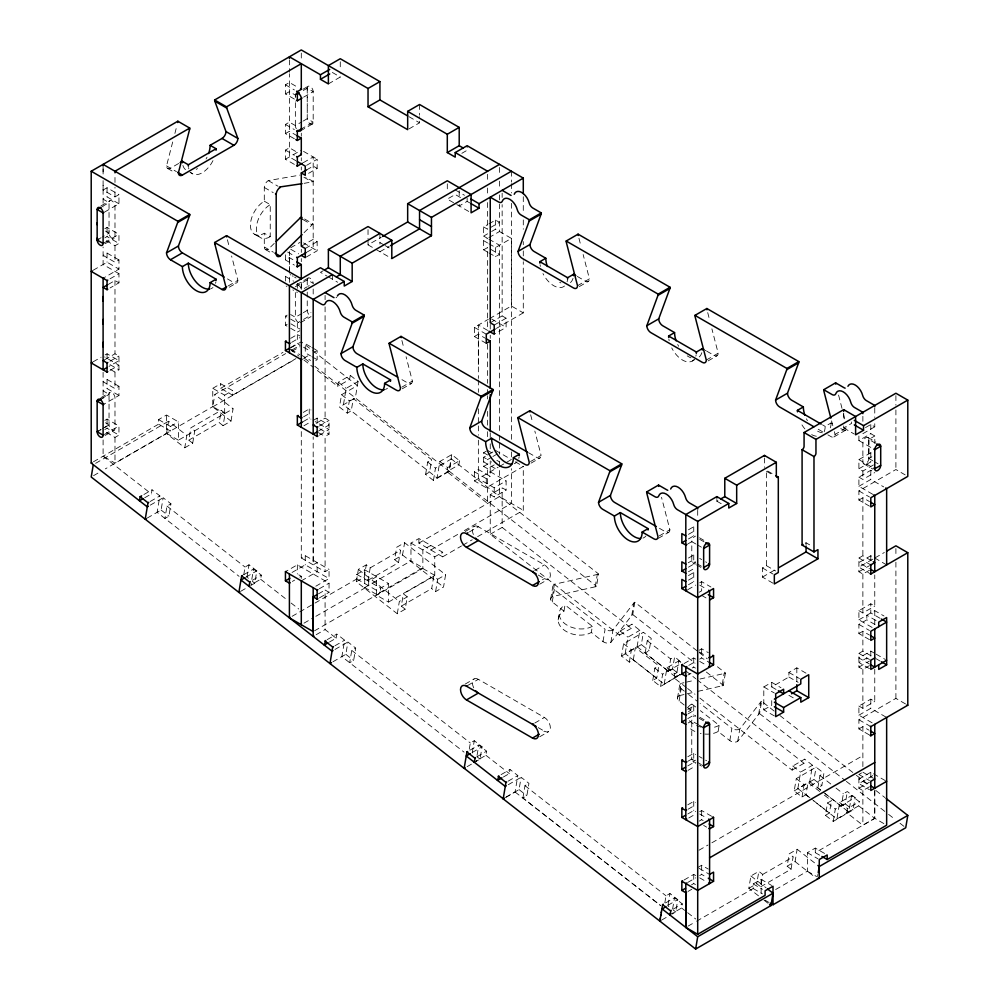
<?xml version="1.0" encoding="UTF-8"?>
<svg xmlns="http://www.w3.org/2000/svg" width="999" height="999" viewBox="0 0 999 999"><rect width="100%" height="100%" fill="white"/><g stroke="black" fill="none" stroke-linecap="round" stroke-linejoin="round"><path stroke-width="0.75" stroke-dasharray="5 3.75" d="M104.583 212.063L118.956 203.771L118.956 194.618L114.985 196.903L103.097 190.035L103.097 182.018M103.097 174.001L103.097 167.582M102.348 206.493L109.041 202.622A4.208 2.423 60.1 0 1 112.013 200.911A4.208 2.423 60.1 0 1 114.985 206.056L114.985 236.576A4.208 2.435 59.9 0 1 112.013 238.286A4.208 2.435 59.9 0 1 109.041 233.142L109.041 231.231M114.985 196.903L114.985 187.288M114.985 182.467L114.985 174.45M289.41 282.392L289.41 274.688M289.41 273.152L289.41 251.586M295.354 96.965L295.354 95.067A4.208 2.435 59.9 0 1 295.704 93.644M301.298 578.446L301.298 576.286L297.34 573.988L295.841 574.85M301.298 289.398L301.298 281.693M301.298 261.663L301.298 258.579M301.298 252.422L301.298 249.338M307.242 112.987L307.242 111.076M307.242 105.357L307.242 103.459M307.242 97.727L307.242 95.829M307.242 90.097L307.242 88.199A4.208 2.435 59.9 0 1 310.214 86.476A4.208 2.435 59.9 0 1 313.199 91.633L313.187 122.14L303.284 127.86M301.298 580.856L317.158 571.703L317.158 562.549L313.187 564.835L313.187 436.875M329.445 642.057L336.126 638.199L325.087 629.57L325.087 590.009L329.046 592.307L329.046 583.154L297.34 564.835L286.925 570.841M316.159 423.289L325.087 418.131L329.046 420.429L329.046 434.153L325.087 436.451L325.087 466.783L325.087 571.703L329.046 569.418L329.046 578.571L315.834 586.201M478.359 364.56L478.359 334.215L484.965 338.037M494.218 464.897L487.612 468.718L487.612 503.434L446.965 471.69L447.652 467.582L459.552 460.714L451.735 454.62L439.847 461.476L437.087 477.922L343.431 404.782L346.178 388.336L358.079 381.468L350.274 375.374L338.374 382.242L337.687 386.351L314.76 368.444M490.247 322.777L502.147 315.909L502.147 204.62M506.106 462.612L511.388 459.565L511.388 448.663M511.388 439.31L511.388 238.386L495.541 229.221L488.923 233.042M773.014 583.204L762.449 577.097L762.449 567.944L766.408 565.659L766.408 470.292M874.762 791.108L874.762 818.343L862.874 825.261L846.79 812.711L847.477 808.591L859.365 801.735L851.56 795.629L839.672 802.497L836.912 818.943L813.723 800.898M558.166 619.904L559.315 612.387M144.693 497.777L151.373 493.918L152.06 489.797L159.877 495.904L157.118 512.337L239.073 576.348M166.521 433.541L168.594 421.203L186.825 435.452L184.765 447.777L166.521 433.541L105.332 468.868M147.215 518.069L161.089 510.052L163.149 497.727L170.954 503.821L168.893 516.146L164.922 518.444L166.995 506.106L170.954 503.821M184.765 447.777L192.695 443.206L188.786 440.159L190.859 427.822L221.241 410.277L225.15 413.324L223.077 425.649L219.181 422.614L221.241 410.277M192.695 443.206L194.755 430.869L190.859 427.822M223.077 425.649L231.006 421.079L212.775 406.83L214.835 394.505L285.652 353.609M231.006 421.079L233.079 408.753L214.835 394.505M243.756 574.762L245.042 567.057L249.001 564.772L256.818 570.866L254.745 583.204L250.786 585.489M246.94 577.097L249.001 564.772M251.036 583.94L251.174 583.179M251.81 579.32L253.534 569.043L261.338 575.149L260.652 579.258L250.999 584.827M697.09 650.873L634.827 602.247L632.754 614.572A5.607 3.746 9.5 0 0 631.78 615.359L610.876 642.357A5.607 3.746 9.5 0 1 603.009 641.595L591.308 632.454A19.618 13.124 9.5 0 1 563.761 629.795A19.618 13.124 9.5 0 1 563.973 611.113L552.26 601.972A5.607 3.746 9.5 0 1 552.322 596.628L595.217 586.8A5.607 3.746 9.5 0 0 596.515 586.276L598.576 573.938L451.348 458.953L449.288 471.291L433.429 480.444L425.624 474.35L429.582 472.065L431.655 459.727L353.309 398.539L351.236 410.876L347.277 413.161L339.46 407.068L341.533 394.73L357.392 385.577L301.298 341.783L290.721 347.877M350.274 375.374L349.575 379.483L337.687 386.351M347.277 413.161L349.338 400.836L353.309 398.539M358.079 381.468L355.319 397.914L339.46 407.068M336.126 638.199L336.813 634.09L344.63 640.184L341.87 656.63L464.06 752.147M433.766 576.248L431.705 588.573L435.601 591.62L437.662 579.295L433.766 576.248L403.371 593.793L407.28 596.84L405.207 609.165L397.29 613.748L356.293 581.73L358.354 569.405L366.283 564.835L370.192 567.869L368.119 580.207L364.223 577.16L366.283 564.835M332.954 661.775L345.841 654.333L347.902 642.007L355.706 648.101L353.646 660.439L349.675 662.724L351.748 650.386L355.706 648.101M368.119 580.207L398.514 562.662L394.617 559.615L396.678 547.277L404.607 542.707L445.604 574.725L443.531 587.05L435.601 591.62M398.514 562.662L400.574 550.324L396.678 547.277M394.617 559.615L402.535 555.032L404.607 542.707M397.29 613.748L399.35 601.423L407.28 596.84M405.207 609.165L401.311 606.131L403.371 593.793M425.624 474.35L427.684 462.013L431.655 459.727M433.429 480.444L435.489 468.119L451.348 458.953M437.087 477.922L448.988 471.053L451.735 454.62M459.552 460.714L458.853 464.822L446.965 471.69M469.28 749.15L470.317 742.994L474.275 740.696L482.092 746.802L480.019 759.128L476.061 761.413M472.215 753.034L474.275 740.696M476.036 761.513L476.211 760.489M477.072 755.344L478.796 745.079L486.6 751.173L485.914 755.281L475.512 761.288M503.396 777.01L509.34 773.576L510.027 769.467L517.832 775.561L515.084 792.007L505.419 797.577M550.661 599.138L552.859 586.051M506.181 797.052L519.055 789.61L521.128 777.284L528.933 783.378L526.873 795.716L522.902 798.001L660.626 905.556M552.322 596.628L554.395 584.303L597.29 574.462A5.607 3.746 9.5 0 0 598.576 573.938M552.26 601.972L554.333 589.635A5.607 3.746 9.5 0 1 554.395 584.303M522.902 798.001L524.975 785.664L528.933 783.378M563.973 611.113L565.009 604.944L592.332 626.286L591.308 632.454M595.217 586.8L597.29 574.462M603.009 641.595L605.082 629.27L554.333 589.635M610.876 642.357L612.949 630.032L633.853 603.021A5.607 3.746 9.5 0 1 634.827 602.247M490.247 471.765L506.106 480.919L506.106 490.072L502.147 487.787L490.247 494.655L490.247 534.265L619.455 635.164L620.142 631.056L632.03 624.188L639.835 630.294L637.087 646.728L625.187 653.596L664.21 684.178L676.111 677.322L678.858 660.876L682.205 663.486M680.519 674.325L660.564 686.538L652.759 680.444L656.718 678.159L658.791 665.821L635.364 647.539L633.304 659.864L629.333 662.15L621.528 656.056L623.588 643.731L643.406 632.28L651.223 638.386L649.15 650.711L645.192 652.996L668.618 671.291L672.577 669.005L674.637 656.668L681.955 663.061M625.187 653.596L627.946 637.15L639.835 630.294M631.78 615.359L633.853 603.021M619.455 635.164L631.343 628.296L632.03 624.188M629.333 662.15L631.393 649.825L623.588 643.731M621.528 656.056L641.346 644.617L643.406 632.28M645.192 652.996L647.252 640.671L651.223 638.386M652.759 680.444L654.82 668.119L658.791 665.821M660.564 686.538L662.624 674.213L680.469 663.91M664.21 684.178L666.97 667.744L678.858 660.876M668.618 671.291L670.679 658.965L674.637 656.668M686.375 687.549L674.088 677.946L674.775 673.838L680.057 670.791M677.472 698.176L679.67 685.077M684.203 705.007L679.083 700.998A5.607 3.746 9.5 0 1 679.133 695.666L681.206 683.328L683.878 682.717M679.083 700.998L681.143 688.673A5.607 3.746 9.5 0 1 681.206 683.328M688.498 711.788A19.618 13.124 9.5 0 1 690.784 710.152L691.82 703.983L695.242 706.655M664.834 902.746L666.008 895.803L669.967 893.518L677.772 899.612L675.711 911.95L671.74 914.235L671.915 913.211M668.031 905.082L669.967 893.518M672.602 909.102L674.5 897.801L682.305 903.895L681.618 908.004L671.952 913.586M697.901 691.358L722.027 685.838L724.1 673.501A5.607 3.746 9.5 0 0 725.399 672.976L715.209 665.022M722.027 685.838A5.607 3.746 9.5 0 0 723.326 685.302L725.399 672.976M774.2 711.088L761.638 701.273L759.565 713.611A5.607 3.746 9.5 0 0 758.603 714.385L737.699 741.395A5.607 3.746 9.5 0 1 729.832 740.634L718.119 731.493L719.143 725.324L700.361 710.651M729.832 740.634L731.892 728.308L700.174 703.533M737.699 741.395L739.76 729.058L760.664 702.06A5.607 3.746 9.5 0 1 761.638 701.273M758.603 714.385L760.664 702.06M758.503 895.841L748.825 888.286L750.898 875.961L758.828 871.378L762.724 874.425L760.664 886.762L756.755 883.715L758.828 871.378M699.899 698.114L792.12 770.129L792.806 766.008L804.694 759.153L812.499 765.246L809.752 781.68L797.864 788.548L812.499 799.949M819.754 791.533L808.041 782.392L805.981 794.717L802.022 797.015L794.205 790.908L796.278 778.583L816.096 767.145L823.9 773.238L821.84 785.564L817.869 787.861L820.803 790.147M797.864 788.548L800.611 772.115L812.499 765.246M792.12 770.129L804.008 763.261L804.694 759.153M760.664 886.762L791.046 869.217L787.15 866.17L789.222 853.833L797.14 849.25L816.495 864.372M802.022 797.015L804.083 784.677L808.041 782.392M791.046 869.217L793.119 856.88L789.222 853.833M787.15 866.17L795.079 861.588L797.14 849.25M794.205 790.908L814.035 779.47L816.096 767.145M817.869 787.861L819.942 775.524L823.9 773.238M825.199 793.568L841.295 806.143L843.356 793.818L847.327 791.533L855.132 797.627L853.071 809.952L833.253 821.403L825.436 815.309L827.509 802.971L831.468 800.686L824.15 794.967M817.594 876.548L817.981 874.237M825.436 815.309L829.407 813.011L831.468 800.686M833.253 821.403L835.314 809.065L855.132 797.627M841.295 806.143L845.266 803.858L847.327 791.533M836.912 818.943L848.8 812.075L851.56 795.629M846.79 812.711L858.678 805.843L859.365 801.735M178.659 163.474L170.479 168.194A5.607 3.234 -60 0 1 166.521 165.909L172.802 141.558M174.9 133.441L176.985 125.337M274.25 243.394L268.269 249.263A5.607 3.234 -60 0 1 264.298 246.978L264.298 233.242A19.618 11.326 -60 0 1 250.424 225.237A19.618 11.326 -60 0 1 264.298 201.199L264.298 187.475A5.607 3.234 -60 0 1 268.269 180.607L300.162 175.075M304.083 232.655L312.05 224.825A5.607 3.234 -60 0 1 313.187 223.976L303.534 218.394M103.097 190.035L107.055 187.75L118.956 194.618M294.355 99.063L285.439 93.918L285.439 84.765L289.41 82.48L298.326 87.625M118.956 203.771L107.055 196.903L103.097 199.188L109.041 202.622L109.041 233.142L102.435 236.95M285.439 93.918L289.41 91.633L295.354 95.067L295.354 101.161M100.999 205.856L109.915 200.699M302.834 89.323L308.117 86.276M303.284 90.484L307.242 88.199L313.187 91.633L303.534 97.203M328.384 83.904L340.272 77.035L340.272 72.452M104.833 228.709L107.055 227.422L118.956 234.29L118.956 243.444L114.985 245.729L104.583 239.723M294.355 138.736L285.439 133.591L285.439 124.438L289.41 122.14L295.354 125.574L301.96 121.766M97.153 240.01L101.111 237.725M303.284 121.004L307.242 118.706L313.187 122.14M104.833 237.862L107.055 236.576L118.956 243.444M285.439 133.591L289.41 131.294L296.091 135.165M104.583 242.582L118.956 234.29M105.195 243.644L114.123 238.499M300.424 130.931L312.325 124.063M118.956 259.94L107.055 253.084L103.097 255.369L114.985 262.238L118.956 259.94L118.956 269.093L105.082 277.11M294.355 164.398L285.439 159.241L285.439 150.087L289.41 147.802L298.326 152.947M93.182 270.242L107.055 262.238L118.956 269.093M285.439 159.241L301.298 150.087M303.284 162.675L313.187 156.955L313.187 248.501L307.242 251.935M110.027 278.821L118.956 273.676L118.956 282.829L110.027 287.974M306.581 165.347L317.158 159.241L317.158 168.394L305.257 175.262M108.304 284.403L114.985 280.544L118.956 282.829M306.581 169.93L313.187 166.109L317.158 168.394M408.991 128.908L419.555 122.802L419.555 116.696M93.182 361.788L101.111 357.217M105.082 354.92L107.055 353.783L118.956 360.639L109.041 366.371M290.721 247.74L299.975 242.395M228.209 285.914L237.874 280.332L231.593 255.994M229.283 287.2L236.713 282.904M461.838 153.322L467.132 150.262L467.132 145.692M104.583 359.79L114.985 353.783L118.956 356.069L118.956 369.805L114.985 372.09L108.304 368.231M301.298 246.216L313.187 239.348L317.158 241.633L317.158 250.786L305.257 257.655M110.027 361.213L118.956 356.069M285.439 254.795L285.439 259.94L289.41 257.655L296.091 261.513M305.257 248.501L317.158 241.633M110.027 370.367L118.956 365.222L104.583 356.93M118.956 386.301L107.055 379.433L103.097 381.73L114.985 388.586L118.956 386.301L118.956 395.454L104.583 403.846M285.439 281.031L285.439 276.448L288.411 274.737M118.956 395.454L107.055 388.586L103.097 390.884L109.041 394.318L109.041 424.925A4.208 2.423 60 0 0 112.013 430.07A4.208 2.423 60 0 0 114.985 428.359L114.985 397.839A4.208 2.423 60 0 0 112.013 392.694A4.208 2.423 60 0 0 109.041 394.405L102.348 398.264L109.041 394.318M100.999 397.627L109.915 392.482M296.228 284.915L308.117 278.047M295.354 286.75L307.242 279.882L313.187 283.316M323.102 270.804L320.454 272.327L327.06 276.136M368.032 240.284L368.032 244.867L381.243 237.238M304.27 288.461L307.242 286.75M308.229 286.176L309.228 285.602M379.92 251.736L389.173 246.391M469.767 202.909L467.132 201.386L459.203 205.956L459.203 201.373M104.833 420.392L107.055 419.105L118.956 425.974L118.956 435.127L114.985 437.412L104.583 431.406M286.925 326.136L285.439 325.274L285.439 316.121L287.175 315.122M97.153 431.693L101.111 429.408M102.435 428.646L109.041 424.825L105.469 422.764M301.96 313.449L295.354 317.257L290.597 314.523M303.284 312.687L307.242 310.402L310.964 312.537M100.125 430.07L100.862 429.645M104.583 427.497L109.041 424.925M104.833 429.545L107.055 428.259L118.956 435.127M285.439 325.274L287.175 324.275M104.583 434.365L118.956 425.974M290.647 319.118L297.34 322.989L299.812 321.553M303.534 319.405L310.964 315.122M105.195 435.427L114.123 430.282M300.424 322.714L311.001 316.608M290.647 328.271L297.34 332.143L299.812 330.706M290.647 338.361L297.34 334.503L299.812 335.939M487.612 252.11L483.641 249.825L483.641 240.672L487.612 238.386L483.641 236.089L483.641 226.935L487.612 224.65M488.923 223.888L495.541 220.067L499.5 222.365L488.923 228.459M291.633 342.37L299.812 337.65M158.591 419.592L170.479 426.461L170.479 431.031L158.591 424.163L158.591 419.592L166.521 415.01L178.409 421.878L178.409 440.184L224.663 413.486L224.663 395.179L212.762 388.311L212.762 406.618L224.663 413.486M212.762 388.311L220.692 383.741L232.592 390.597L232.592 395.179L220.692 388.311L220.692 383.741M290.647 347.515L297.34 343.656L299.812 345.092M483.641 236.089L487.612 233.803M93.431 461.788L158.591 424.163M220.692 388.311L282.967 352.36M95.617 463.324L168.594 421.203M292.295 349.775L300.037 345.304M292.045 351.286L299.975 346.703M488.923 237.612L499.5 231.518L499.5 204.046M170.479 426.461L178.409 421.878M224.663 395.179L232.592 390.597M483.641 249.825L487.612 247.54L487.612 330.244M103.097 439.935L103.097 456.206L114.985 463.074L212.762 406.618M232.592 395.179L295.929 358.604M93.556 475.661L99.438 472.265M212.775 406.83L295.766 358.916M303.534 358.391L310.964 354.096M314.51 352.048L317.158 350.524L317.158 359.677L313.187 361.963M488.923 243.719L495.541 247.54L511.388 238.386M488.923 252.872L495.541 256.693L499.5 254.395L488.923 248.301M225.15 413.324L233.079 408.753M188.786 440.159L219.181 422.614M143.893 494.517L152.06 489.797M303.284 412.412L309.228 408.978L310.964 409.977M150.212 501.473L159.877 495.904M150.262 505.157L163.149 497.727M303.534 416.845L310.964 412.562M303.284 421.566L309.228 418.131L310.964 419.143M303.946 425.761L310.552 421.953M313.187 420.429L317.158 418.131L329.046 425L318.469 431.106M486.288 343.369L474.388 336.513L474.388 327.36L488.274 319.343M489.535 318.619L511.388 305.994L523.289 312.862L523.289 261.75M319.38 425.999L329.046 420.429M474.388 336.513L478.359 334.215M494.218 325.062L506.106 318.194L506.106 327.36L494.218 334.215M496.378 328.396L523.289 312.862M401.785 387.175L412.362 381.069L406.081 356.73M577.522 285.714L589.422 278.846L583.141 254.508M319.38 435.164L329.046 429.582L315.172 421.566M402.272 388.786L411.201 383.641M579.333 286.563L588.261 281.418M243.868 574.625L253.534 569.043M245.916 577.16L256.818 570.866M252.422 580.294L261.338 575.149M240.871 591.208L247.065 587.637M301.298 431.568L301.298 557.966L305.257 555.681L329.046 569.418M487.612 468.718L483.641 466.433L483.641 452.697L486.288 451.173M492.894 451.935L483.641 457.28L487.612 459.565M292.045 572.464L305.257 564.835L329.046 578.571M491.57 457.28L483.641 461.85L495.541 468.718L495.541 465.671M492.894 456.506L496.853 454.22M477.609 536.663L523.289 510.289L523.289 466.433L486.288 487.787L474.4 480.919L474.4 471.765L478.359 469.48L490.247 476.348L490.247 460.914M483.641 466.433L491.57 461.85M292.382 581.43L294.605 580.144M299.812 577.135L301.298 576.286M474.4 480.919L498.176 467.195M499.5 466.433L504.782 463.374M474.4 471.765L486.288 478.633L490.247 476.348M692.319 361.026L694.692 359.652M530.556 461.526L541.121 455.419L534.84 431.068M706.293 360.052L718.181 353.196L711.9 328.846M531.043 463.136L539.959 457.979M708.104 360.901L717.02 355.756M319.38 588.723L329.046 583.154M478.359 440.159L478.359 478.633L494.218 487.787L506.106 480.919M318.394 593.881L325.087 590.009M315.01 603.071L356.793 578.958L356.793 574.375L364.722 569.805L388.511 583.528L388.511 602.072L376.611 595.204L376.611 576.66L368.681 581.243L368.681 585.814L314.772 616.945M364.722 569.805L364.722 587.574L376.611 594.442L422.864 567.744L410.964 560.876L410.964 543.094L418.893 538.523L442.682 552.247L442.682 556.83L418.893 543.094L418.893 538.523M370.192 567.869L400.574 550.324M319.38 597.877L329.046 592.307M490.247 494.655L494.218 496.94L506.106 490.072M292.108 616.308L313.661 603.858M418.893 543.094L499.5 496.565L523.289 510.289M356.293 581.73L364.223 577.16M364.722 587.574L410.964 560.876M303.996 623.164L313.424 617.719M457.654 534.453L430.794 549.962L430.794 545.392L422.864 549.962L422.864 568.506L376.611 595.204M464.373 530.569L511.388 503.434L511.388 468.643M465.234 531.48L474.15 526.336M469.443 531.893L478.359 526.748L544.43 564.885A8.404 4.858 60 0 1 550.374 575.187A8.404 4.858 60 0 1 544.43 578.621L540.709 580.769M356.793 574.375L380.582 588.111L388.511 583.528M410.964 543.094L434.752 556.83L442.682 552.247M314.535 630.819L380.582 592.682L380.582 588.111M442.682 556.83L461.488 545.966M462.837 545.192L472.24 539.772M316.159 634.715L325.087 629.57M490.247 534.265L502.147 527.41L502.147 487.787M388.511 602.072L434.752 575.362L434.752 556.83M327.16 639.66L336.813 634.09M437.662 579.295L445.604 574.725M401.311 606.131L431.705 588.573M334.965 645.766L344.63 640.184M335.015 649.437L347.902 642.007M534.765 570.466L544.43 564.885M539.71 584.19L548.626 579.033M824.175 431.73A19.618 11.326 60 0 0 825.149 426.386L831.093 422.952L835.551 425.537M716.857 499.475L716.857 501.186L717.856 500.611M843.705 425.949L843.705 427.959L851.635 423.376L851.635 421.94M659.315 535.864L669.892 529.757L661.513 497.302M827.871 434.827L831.093 436.688A5.607 3.234 60 0 0 835.052 434.403L846.952 427.535L846.253 424.825M658.316 538.336L668.731 532.33M833.89 436.963L845.791 430.094M688.448 529.795L693.743 526.748L695.466 527.747M865.509 427.572L870.803 424.525L874.762 426.81L874.762 421.466M688.448 534.378L695.054 530.556M874.762 426.81L862.874 433.678L862.125 433.241M688.448 538.948L693.743 535.901L695.716 537.05M858.903 435.964L858.903 440.547L870.803 433.678L874.799 435.989L874.799 443.319M688.074 543.793L691.795 541.645A4.208 2.423 -60 0 1 695.541 536.126M875.436 443.219L868.855 439.423A4.208 2.423 -60 0 0 865.846 437.674A4.208 2.423 -60 0 0 862.874 442.832L862.874 461.9A4.208 2.423 -60 0 0 865.846 463.623A4.208 2.423 -60 0 0 868.818 458.466L868.818 439.398L874.799 435.989M465.234 684.053L474.15 678.908M467.957 685.326L478.359 679.32L544.43 717.469A8.404 4.858 60 0 1 550.374 727.771A8.404 4.858 60 0 1 544.43 731.193L540.709 733.341M688.448 558.029L693.743 554.969L695.716 556.118M873.438 464.947L862.874 471.053L858.903 468.768L858.903 459.615L870.803 452.747L872.801 453.908M688.224 562.774L691.795 560.714A4.208 2.423 -60 0 0 695.541 561.8M868.855 439.423L868.855 458.491L872.427 456.431M688.448 567.182L693.743 564.123L695.466 565.122M858.903 468.768L870.803 461.9L872.776 463.049M688.448 571.753L695.054 567.944M688.448 575.574L693.743 572.514L695.466 573.513M872.776 494.318L858.903 486.313L858.903 477.16L870.803 470.292L872.776 471.441M688.448 580.144L695.054 576.336M858.903 477.16L862.874 479.445L874.762 472.577M688.448 584.727L693.743 581.668L695.716 582.817M858.903 486.313L870.803 479.445L883.678 486.888M687.787 589.685L695.716 585.102M699.687 582.817L701.66 581.668L710.913 587.012M869.48 506.143L858.903 500.049L858.903 490.896L895.903 469.53L905.156 474.875M699.188 592.257L701.66 590.834L701.66 581.668M858.903 500.049L862.874 497.752L869.48 501.573M805.306 543.194L806.056 542.769L811.338 545.816M762.449 577.097L776.073 569.23M469.88 750.224L478.796 745.079M472.177 752.522L482.092 746.802M534.765 723.051L544.43 717.469M476.935 756.755L486.6 751.173M467.12 766.67L472.327 763.661M539.71 736.763L548.626 731.618M699.188 650.237L701.66 648.801L708.353 652.672M869.48 570.229L862.874 574.05L858.903 571.753L858.903 558.029L862.874 555.731L871.79 560.889M684.078 663.536L693.743 657.966L695.716 659.103M886.65 564.897L870.803 555.731L858.903 562.599L869.48 568.706M688.786 665.396L695.716 661.388M699.687 659.103L701.66 657.966L708.353 661.825M872.776 559.165L858.903 567.182L869.317 573.189M875.087 557.829L884.34 552.497M501.111 774.612L510.027 769.467M674.088 677.946L680.694 674.138M692.257 667.969L693.743 667.12L695.466 668.119M858.903 571.753L869.48 565.659M688.036 674.987L691.008 673.264M508.166 781.143L517.832 775.561M508.241 784.727L521.128 777.284M687.787 709.452L693.743 706.018L695.466 707.03M872.115 627.447L858.903 619.817L858.903 610.664L870.803 603.796L874.762 606.093L874.762 574.962M688.036 713.885L695.466 709.602M858.903 610.664L862.874 612.949L874.762 606.093M687.787 718.606L693.743 715.172L695.716 716.32M858.903 619.817L874.762 610.664L884.015 616.008M688.186 722.964L691.758 720.903A4.208 2.423 -60 0 1 695.541 715.409M869.48 639.647L858.903 633.553L858.903 624.4L866.832 619.817L876.086 625.162M774.362 715.921L763.798 709.827L763.798 686.937L771.727 682.354L780.981 687.699M771.727 682.354L771.727 686.937L788.898 677.022L788.898 672.439L796.827 667.856L806.081 673.201M858.903 633.553L862.874 631.256L869.48 635.077M869.48 665.596L862.874 669.405L858.903 667.12L858.903 653.383L862.874 651.098L873.438 657.205M763.798 709.827L771.727 705.244L771.727 700.661M687.787 756.755L693.743 753.321L695.716 754.47M874.762 653.383L870.803 651.098L858.903 657.966L869.48 664.06M688.036 761.188L691.758 759.04A4.208 2.423 -60 0 0 695.541 760.152M687.787 765.908L693.743 762.474L695.466 763.473M858.903 667.12L869.48 661.013M688.036 770.341L695.466 766.058M687.787 804.819L693.743 801.385L695.466 802.384M872.115 722.814L858.903 715.184L858.903 706.031L870.803 699.163L874.762 701.448L874.762 668.768M688.036 809.252L695.466 804.957M858.903 706.031L862.874 708.316L874.762 701.448M687.787 813.973L693.743 810.539L695.716 811.688M858.903 715.184L870.803 708.316L886.65 717.469M688.786 817.981L695.716 813.973M699.687 811.688L701.66 810.539L712.075 816.545M869.317 734.914L858.903 728.908L858.903 719.755L895.903 698.401L905.569 703.97M699.188 821.128L701.66 819.692L703.146 820.554M858.903 728.908L862.874 726.623L868.818 730.057M698.988 850.224L708.029 845.017M711.9 842.781L862.874 755.606M697.702 867.544L701.66 865.259L708.279 869.068M869.48 786.737L862.874 790.559L858.903 788.261L858.903 774.475L861.55 772.951M684.078 879.994L693.743 874.412L695.716 875.561M885.339 780.644L870.803 772.252L858.903 779.108L869.48 785.214M687.787 882.417L695.716 877.846M699.687 875.561L701.66 874.412L706.955 877.459M872.776 775.624L858.903 783.628L869.48 789.734M691.508 884.852L693.743 883.566L695.466 884.565M858.903 788.261L869.48 782.167M665.584 902.946L674.5 897.801M688.036 891.433L691.758 889.285M667.869 905.344L677.772 899.612M673.388 909.04L682.305 903.895M661.837 919.954L668.031 916.383M762.724 874.425L793.119 856.88M696.59 921.203L753.196 888.523L753.196 883.953L761.126 879.37L771.703 885.476M775.661 889.522L807.379 871.203L807.379 852.671L815.296 848.089L824.55 853.433M748.825 888.286L756.755 883.715M688.036 926.148L695.466 921.852M815.296 848.089L815.296 852.671L874.762 818.343L885.339 824.45M686.563 682.105L694.605 680.257M699.974 679.033L724.1 673.501M679.133 695.666L684.502 694.43M687.175 693.818L695.229 691.982M304.083 183.329L312.05 181.943A5.607 3.234 -60 0 0 313.187 181.481L305.756 177.198M332.355 72.452L340.272 77.035M408.991 116.696L419.555 122.802M285.439 84.765L294.355 89.91M455.232 189.935L464.485 195.28M460.527 197.565L455.232 194.518L447.302 199.088L471.091 212.824M867.944 437.475L875.873 442.045M843.705 427.959L854.282 434.053M577.272 276.423L585.451 281.144A5.607 3.234 60 0 0 589.422 278.846M705.294 350.337L706.043 350.761M706.78 351.186L714.223 355.482A5.607 3.234 60 0 0 718.181 353.196M840.758 428.534L842.981 429.82A5.607 3.234 60 0 0 846.952 427.535M858.903 440.547L872.776 448.551M483.641 226.935L487.612 229.221L487.612 201.761M822.502 424.862L825.149 426.386M488.923 239.148L499.5 245.242L499.5 433.866M818.206 429.245L823.576 432.355M868.855 458.491L872.801 460.776M874.125 461.538L878.071 463.811M285.439 124.438L294.355 129.583M483.641 240.672L487.612 242.957M858.903 459.615L872.776 467.619M863.735 463.823L872.989 469.168M303.534 151.373L317.158 159.241M285.439 150.087L294.355 155.245M296.016 160.777L289.41 156.955L289.41 73.764M858.903 490.896L869.48 496.99M303.883 177.223L312.05 181.943M379.92 242.57L383.878 244.867M385.202 245.629L389.173 247.914M268.269 180.607L277.922 186.189M502.147 315.909L506.106 318.194M767.731 471.053L774.337 474.875M766.495 471.291L773.925 475.586M368.032 244.867L374.637 248.676M375.949 249.438L391.808 258.591M264.298 187.475L273.214 192.62M491.57 318.968L506.106 327.36M303.134 219.668L312.05 224.825M264.298 201.199L270.242 204.633L270.242 236.676L264.298 233.242M487.612 330.407L478.359 325.062L478.359 378.446M474.388 327.36L486.288 334.215M858.903 558.029L869.317 564.035M190.01 172.377L192.382 173.751M303.534 242.919L317.158 250.786M166.521 165.909L176.436 171.628M167.682 168.469L175.112 172.765M290.721 249.263L298.651 253.846M287.675 252.073L294.355 255.944M254.495 234.216L260.439 237.65M328.384 276.91L337.637 282.242M716.857 501.186L722.152 504.245M264.298 246.978L273.464 252.272M285.439 259.94L294.355 265.097M265.459 249.538L272.889 253.833M290.147 274.588L290.896 275.025M292.382 275.874L293.119 276.311M294.605 277.16L296.091 278.022M880.044 618.294L870.803 612.949L870.803 603.796M285.439 276.448L293.619 281.169M876.086 620.579L866.832 615.247L866.832 619.817M286.189 286.039L286.925 286.463M292.869 289.897L293.619 290.322M296.591 292.045L297.34 292.47M766.408 565.659L775.661 570.991M762.449 567.944L773.014 574.05M858.903 624.4L869.48 630.494M699.475 537.787L704.757 540.846M699.687 539.335L704.645 542.195M695.741 543.931L691.795 541.645L691.795 560.714L695.741 562.999M697.065 544.68L702.334 547.727M227.46 278.908L233.903 282.63A5.607 3.234 60 0 0 237.874 280.332M401.948 379.645L408.391 383.366A5.607 3.234 60 0 0 412.362 381.069M528.571 452.747L537.162 457.704A5.607 3.234 60 0 0 541.121 455.419M659.477 528.334L665.921 532.042A5.607 3.234 60 0 0 669.892 529.757M876.086 654.145L885.339 659.49M285.439 316.121L286.925 316.983M876.086 658.728L880.044 661.013M699.687 558.404L701.66 559.552M705.631 561.838L706.618 562.412M290.896 323.838L299.812 328.996M858.903 653.383L869.48 659.49M697.065 563.761L702.334 566.795M692.632 562.624L695.267 564.148M696.59 564.91L701.872 567.956M495.541 450.412L511.388 459.565M515.359 461.85L523.289 466.433M869.48 668.643L858.903 662.537L866.832 657.966L866.832 662.537M310.552 346.703L305.257 343.656L305.257 352.809L310.552 355.869M311.863 347.477L317.158 350.524M487.612 450.412L494.218 454.22M105.469 231.081L109.041 233.142M303.534 347.227L310.964 351.523M483.641 452.697L487.612 454.982M496.853 460.327L499.5 461.85M311.863 356.631L317.158 359.677M301.298 355.095L310.552 360.439M699.687 585.102L706.618 589.11M290.896 349.5L299.812 354.645M701.66 595.404L708.266 599.225M118.956 273.676L103.097 264.523L103.097 247.003M788.898 672.439L799.475 678.546M788.898 677.022L798.151 682.354M858.903 719.755L869.317 725.761M788.898 695.329L794.193 698.376M771.727 686.937L777.01 689.984M319.792 428.821L329.046 434.153M763.798 686.937L774.362 693.031M699.188 651.947L706.618 656.243M318.469 432.629L325.087 436.451M699.687 661.4L706.618 665.396M538.236 575.049L544.43 578.621M862.874 772.19L873.438 778.283M858.903 774.475L869.48 780.581M110.027 364.647L118.956 369.805M699.799 717.257L705.744 720.691M699.188 718.318L704.645 721.465M698.363 724.712L691.758 720.903L691.758 759.04L695.716 761.338M699.188 725.187L703.646 727.759M422.864 568.506L434.752 575.362M178.409 440.184L166.521 433.316L166.521 415.01M699.188 756.468L702.16 758.191M705.631 760.189L706.618 760.763M697.04 762.1L702.322 765.147M692.632 760.963L695.604 762.687M699.562 764.972L701.548 766.121M356.793 578.958L380.582 592.682M815.296 852.671L820.591 855.718M301.298 557.966L325.087 571.703M807.379 852.671L817.944 858.778M807.379 871.203L816.62 876.548M699.687 813.973L706.618 817.981M538.236 727.622L544.43 731.193M703.646 825.411L706.618 827.135M753.196 883.953L762.449 889.285M753.196 888.523L762.449 893.868M765.097 900.199L769.055 902.484M699.025 868.306L709.59 874.412M699.687 877.846L706.618 881.855M809.752 781.68L821.952 791.183M823.176 792.132L848.8 812.075M699.35 652.634L707.28 658.828M779.907 715.546L852.984 772.614M856.418 775.299L868.968 785.102M875.823 790.459L884.964 797.589M338.374 382.242L346.178 388.336M439.847 461.476L447.652 467.582M304.67 358.354L311.426 363.636M314.81 366.271L448.988 471.053M449.288 471.291L596.515 586.276M632.754 614.572L695.029 663.199M706.343 672.04L723.326 685.302M759.565 713.611L845.216 780.494M846.353 781.38L887.462 813.486M888.598 814.372L895.454 819.729M900.024 823.288L904.595 826.86M290.609 349.588L299.063 356.181M303.896 359.952L313.549 367.495M341.533 394.73L349.338 400.836M427.684 462.013L435.489 468.119M502.147 527.41L631.343 628.296M647.252 640.671L670.679 658.965M685.976 671.078L695.816 678.758M697.04 679.72L804.008 763.261M819.942 775.524L831.655 784.677M836.038 788.099L843.356 793.818M858.678 805.843L874.762 818.406L874.762 789.722M641.346 644.617L649.15 650.711M672.577 669.005L680.381 675.099M814.035 779.47L821.84 785.564M845.266 803.858L853.071 809.952M620.142 631.056L627.946 637.15M666.97 667.744L674.775 673.838M792.806 766.008L800.611 772.115M839.672 802.497L847.477 808.591M687.612 688.511L694.992 694.268M654.82 668.119L662.624 674.213M681.143 688.673L684.315 691.146M688.548 694.455L697.002 701.061M796.278 778.583L804.083 784.677M827.509 802.971L835.314 809.065M633.304 659.864L656.718 678.159M805.981 794.717L810.376 798.151M813.298 800.436L829.407 813.011M687.861 707.866L690.784 710.152M402.535 555.032L443.531 587.05M795.079 861.588L814.435 876.71M358.354 569.405L399.35 601.423M750.898 875.961L766.108 887.836M764.035 900.161L768.194 903.408M103.097 456.206L151.373 493.918M166.995 506.106L245.042 567.057M260.652 579.258L286.051 599.088M291.134 603.059L298.763 609.015M351.748 650.386L470.317 742.994M681.618 908.004L684.627 910.364M687.649 912.711L695.691 918.993M485.914 755.281L509.34 773.576M524.975 785.664L666.008 895.803M161.089 510.052L168.893 516.146M247.427 577.484L248.401 578.246M252.31 581.293L254.745 583.204M345.841 654.333L353.646 660.439M477.097 756.842L480.019 759.128M519.055 789.61L526.873 795.716M667.906 905.856L668.88 906.617M673.264 910.039L675.711 911.95M515.084 792.007L660.726 905.643M637.087 646.728L676.111 677.322M838.573 395.067L842.057 408.603M843.456 414.011L844.854 419.418M831.568 420.879L832.966 426.286M834.352 431.693L835.052 434.403M707.717 312.612L709.802 320.729M578.945 238.274L581.043 246.391M530.656 414.835L532.742 422.952M401.885 340.497L403.983 348.614M227.41 239.76L229.495 247.877M895.903 395.629L895.903 405.157M895.903 409.927L895.903 469.53M895.903 548.538L895.903 555.357M895.903 562.162L895.903 698.401M874.762 408.116L874.762 417.47M874.762 610.664L874.762 627.447M870.803 424.525L870.803 433.678M870.803 452.747L870.803 461.9M870.803 470.292L870.803 479.445M870.803 555.731L870.803 564.897M870.803 651.098L870.803 660.252M870.803 699.163L870.803 708.316M870.803 772.252L870.803 781.405M862.874 416.321L862.874 421.665M862.874 471.053L862.874 479.445M862.874 497.752L862.874 555.731M862.874 574.05L862.874 612.949M862.874 631.256L862.874 651.098M862.874 669.405L862.874 708.316M862.874 726.623L862.874 767.007M862.874 790.559L862.874 825.261M843.705 413.074L843.705 420.804M806.056 542.769L806.056 545.629M796.827 667.856L796.827 683.116M764.435 457.992L764.435 467.432M761.126 879.37L761.126 894.817M701.66 648.801L701.66 657.966M701.66 810.539L701.66 819.692M701.66 865.259L701.66 874.412M697.702 510.339L697.702 518.356M693.743 526.748L693.743 535.901M693.743 554.969L693.743 564.123M693.743 572.514L693.743 581.668M693.743 657.966L693.743 667.12M693.743 706.018L693.743 715.172M693.743 753.321L693.743 762.474M693.743 801.385L693.743 810.539M693.743 874.412L693.743 883.566M523.289 196.703L523.289 213.736M523.289 219.93L523.289 229.221M523.289 241.608L523.289 244.718M523.289 250.911L523.289 260.202M511.388 171.241L511.388 182.093M511.388 183.641L511.388 192.932M511.388 203.284L511.388 305.994M502.147 193.182L502.147 197.465M499.5 167.432L499.5 175.062M499.5 181.169L499.5 188.799M499.5 194.892L499.5 202.522M499.5 435.277L499.5 441.508M499.5 443.069L499.5 454.158M499.5 461.775L499.5 496.565M495.541 220.067L495.541 229.221M495.541 247.54L495.541 256.693M494.218 487.787L494.218 496.94M490.247 324.4L490.247 329.058M490.247 335.264L490.247 338.361M490.247 432.992L490.247 437.774M490.247 443.843L490.247 450.112M487.612 174.301L487.612 181.93M487.612 188.024L487.612 195.654M487.612 344.293L487.612 383.304M487.612 389.548L487.612 394.23M487.612 395.791L487.612 398.913M487.612 411.388L487.612 425.437M487.612 431.68L487.612 437.924M486.288 478.633L486.288 487.787M478.359 379.982L478.359 392.332M478.359 408.828L478.359 424.338M478.359 425.899L478.359 435.202M467.132 198.326L467.132 201.386M459.203 190.697L459.203 198.326M447.302 183.828L447.302 191.458M419.555 104.495L419.555 115.172M379.92 233.416L379.92 244.106M368.032 229.608L368.032 238.761M340.272 61.776L340.272 69.406M332.355 274.613L332.355 279.196M325.087 295.404L325.087 299.7M325.087 306.843L325.087 418.131M317.158 418.131L317.158 427.285M313.187 289.036L313.187 294.855M313.187 459.915L313.187 564.835M309.228 408.978L309.228 418.131M307.242 88.199L307.242 118.706A4.208 2.423 60.1 0 0 310.214 123.864A4.208 2.423 60.1 0 0 313.187 122.14M307.242 279.882L307.242 285.989M307.242 292.083L307.242 310.489A4.208 2.423 60 0 0 310.939 315.959M305.257 555.681L305.257 564.835M301.298 53.034L301.298 60.739M301.298 133.142L301.298 136.226M301.298 157.755L301.298 160.827M301.298 166.958L301.298 170.017M301.298 282.43L301.298 289.685A4.208 2.423 60 0 0 298.539 285.264A4.208 2.423 60 0 0 295.479 285.926M297.34 283.316L297.34 288.461M297.34 322.989L297.34 332.143M297.34 334.503L297.34 343.656M297.34 564.835L297.34 573.988M295.354 102.685L295.354 125.574M295.354 292.57L295.354 317.357A4.208 2.423 60 0 0 299.725 322.914M289.41 59.903L289.41 72.228M289.41 257.655L289.41 270.03M114.985 245.729L114.985 262.238M114.985 280.544L114.985 353.783M114.985 372.09L114.985 388.586M114.985 437.412L114.985 463.074M107.055 187.75L107.055 196.903M107.055 227.422L107.055 236.576M107.055 253.084L107.055 262.238M107.055 353.783L107.055 359.503M107.055 379.433L107.055 388.586M107.055 419.105L107.055 428.259M103.097 166.883L103.097 174.4M103.097 180.657L103.097 206.943M103.097 372.34L103.097 398.626M822.327 432.792A19.618 11.326 60 0 1 815.971 430.182M807.404 420.616A19.618 11.326 60 0 1 806.443 418.831M831.093 422.952A19.618 11.326 60 0 1 830.119 428.296M560.938 282.942A19.618 11.326 60 0 1 559.69 282.28M573.026 278.371A19.618 11.326 60 0 1 569.492 283.254M564.51 286.014A19.618 11.326 60 0 1 542.969 273.576M540.397 266.408A19.618 11.326 60 0 1 540.097 264.735M567.557 279.108A19.618 11.326 60 0 1 567.082 281.805M816.383 436.226A19.618 11.326 60 0 1 810.027 433.616M804.894 428.933A19.618 11.326 60 0 1 800.499 422.252M690.971 357.817A19.618 11.326 60 0 1 687.2 355.844M678.646 346.266A19.618 11.326 60 0 1 677.684 344.48M701.785 352.709A19.618 11.326 60 0 1 699.225 356.918M694.118 359.503A19.618 11.326 60 0 1 671.74 347.914M669.168 340.746A19.618 11.326 60 0 1 668.868 339.073M696.153 354.832A19.618 11.326 60 0 1 695.841 356.144M296.328 128.684A4.208 2.423 60.1 0 1 295.354 125.574M270.242 236.676A19.618 11.326 -60 0 1 256.368 228.671A19.618 11.326 -60 0 1 270.242 204.633M207.018 157.193A19.618 11.326 -60 0 1 206.056 158.978M197.502 168.556A19.618 11.326 -60 0 1 196.254 169.343M185.477 169.63A19.618 11.326 -60 0 1 182.917 165.434M212.974 160.627A19.618 11.326 -60 0 1 190.584 172.228M188.861 168.856A19.618 11.326 -60 0 1 188.549 167.545M473.738 687.849A8.404 4.858 60 0 1 472.989 680.144A8.404 4.858 60 0 1 478.359 679.32M473.376 534.502A8.404 4.858 60 0 1 473.126 527.322A8.404 4.858 60 0 1 478.359 526.748M336.788 297.165A5.607 3.234 60 0 1 335.976 297.777M387.45 388.236A19.618 11.326 60 0 1 385.427 389.41M645.829 536.076A19.618 11.326 60 0 1 642.956 538.086M519.093 457.055A19.618 11.326 60 0 1 518.781 458.366M517.057 461.738A19.618 11.326 60 0 1 514.185 463.748M212.974 287.525A19.643 11.339 60 0 1 210.939 288.686M215.859 281.993A19.643 11.339 60 0 1 215.547 283.316M307.242 279.982A4.208 2.423 60 0 1 310.214 278.259A4.208 2.423 60 0 1 313.187 283.404M612.949 630.032A5.607 3.746 9.5 0 1 605.082 629.27M718.119 731.493A19.618 13.124 9.5 0 1 700.311 733.366M694.867 731.455A19.618 13.124 9.5 0 1 688.323 726.748M739.76 729.058A5.607 3.746 9.5 0 1 731.892 728.308M592.332 626.286A19.618 13.124 9.5 0 1 564.797 623.626A19.618 13.124 9.5 0 1 565.009 604.944M719.143 725.324A19.618 13.124 9.5 0 1 713.086 727.522M701.348 727.197A19.618 13.124 9.5 0 1 688.386 719.417M687.674 707.679A19.618 13.124 9.5 0 1 691.82 703.983"/><path stroke-width="1.5" d="M104.083 242.869L103.097 243.444A4.208 2.435 59.9 0 1 100.125 245.155A4.208 2.435 59.9 0 1 97.153 240.01L97.153 238.099M97.153 224.75L97.153 222.839M103.097 346.915L103.097 342.332M103.097 324.026L103.097 319.443M103.097 301.136L103.097 296.566M103.097 165.984L103.097 164.385L189.748 214.41A5.594 3.234 60 0 1 189.573 215.622L178.409 246.004L166.521 252.872A5.607 3.234 60 0 0 170.479 259.74L182.38 266.608A19.643 11.339 60 0 0 196.254 290.647A19.643 11.339 60 0 0 210.14 282.63L216.071 279.196L188.324 263.174L182.38 266.608M114.985 172.852L114.985 171.241L189.748 128.084L177.847 121.216L91.209 171.241L91.209 463.074L147.29 506.88L148.289 506.306M313.187 587.724L313.187 631.593L289.41 617.857L289.41 573.988M317.894 436.014L317.158 436.451L297.34 425L297.34 415.846L301.298 418.131L301.298 359.677L302.035 359.253M316.908 594.73L313.187 596.878L313.187 636.438L313.936 636.001M486.288 338.798L490.247 341.084L490.247 388.399M682.592 880.843L681.842 881.28L681.842 890.434L685.814 892.719L685.814 927.434L697.702 934.302L697.702 521.403L677.447 509.715A5.607 3.234 60 0 1 673.713 504.507A11.214 6.469 60 0 0 666.233 494.08A11.214 6.469 60 0 0 658.766 495.866A5.607 3.234 60 0 1 655.019 496.765L646.665 491.933L658.553 485.077L666.92 489.897A5.607 3.234 60 0 0 667.794 490.297M724.787 478.296L736.675 485.164L736.675 503.484L724.787 496.615L724.787 478.296L764.435 455.419L776.323 462.287L776.323 476.011A2.797 1.623 -60 0 0 778.308 477.16L778.308 572.514L774.337 574.812L774.337 583.965L817.944 558.791L817.944 549.637L813.985 551.923L802.085 545.054L802.085 449.7A2.797 1.623 -60 0 0 804.07 446.266L804.07 432.53L843.705 409.64L855.606 416.508L855.606 434.815L863.536 430.244L863.536 425.661L854.282 420.329M813.985 551.923L813.985 456.555A2.797 1.623 -60 0 0 815.958 453.134L815.958 439.398L804.07 432.53M886.65 717.469L886.65 825.211L827.197 859.54L821.915 856.48M93.269 464.685L91.209 477.023L464.148 768.381L465.159 767.707M141.658 495.816L140.172 496.665L139.485 500.774L143.207 498.638M148.726 502.335L147.977 502.772L145.23 519.205L146.216 518.631M242.382 575.486L241.646 575.911L238.886 592.357L239.885 591.783M250.2 581.58L248.763 586.126L249.513 585.689M325.674 640.521L324.238 645.067L327.959 642.919M333.479 646.615L332.729 647.052L329.982 663.486L331.468 662.637M464.148 768.381L466.908 751.935L467.644 751.51M475.449 757.604L474.026 762.15L474.762 761.713M498.876 775.898L497.44 780.444L501.91 777.859M767.482 888.91L773.014 893.231L770.953 905.569L695.641 949.05L503.184 798.863L505.944 782.429L506.68 781.992M660.239 918.793L660.364 918.019M660.751 915.708L660.888 914.934M661.276 912.624L661.4 911.85M661.788 909.54L665.883 906.48M663.348 904.232L662.612 904.657L659.852 921.103L660.839 920.529M671.153 910.326L669.73 914.872L670.466 914.447M695.641 949.05L697.702 936.725L773.014 893.231M818.231 872.701L819.267 866.533L907.791 815.421L886.101 798.476M907.791 815.421L905.731 827.759L817.207 878.87M407.667 115.934L379.92 99.912L379.92 81.606L368.032 88.474L301.298 49.95L214.648 99.975L226.548 106.843A5.607 3.234 -60 0 0 226.711 108.054L237.874 138.449A5.607 3.234 -60 0 1 233.903 145.305L182.38 175.062A5.607 3.234 -60 0 1 178.409 172.777L189.573 129.495A5.607 3.234 -60 0 0 189.748 128.084M166.521 252.872L177.685 222.477A5.594 3.234 60 0 0 177.847 221.266L189.748 214.41M356.855 367.345L362.812 363.911L390.559 379.932L384.603 383.366A19.618 11.326 60 0 1 370.729 391.371A19.618 11.326 60 0 1 356.855 367.345L344.967 360.477A5.607 3.234 60 0 1 341.009 353.609L352.172 323.226A5.594 3.222 60 0 0 352.335 322.015L364.223 315.147L355.869 310.314A5.607 3.234 60 0 1 352.123 305.107A11.214 6.469 60 0 0 344.942 294.867A11.214 6.469 60 0 0 337.387 295.979M341.009 353.609L352.897 346.74L364.061 316.358A5.594 3.222 60 0 0 364.223 315.147M813.91 426.773L779.557 406.93A5.607 3.234 60 0 1 775.599 400.075L787.487 393.206L798.651 362.812A5.607 3.234 60 0 0 798.813 361.601L706.855 308.504L694.954 315.372A5.607 3.247 60 0 0 695.129 316.783L706.293 360.052A5.607 3.234 60 0 1 702.322 362.35L650.799 332.592A5.607 3.234 60 0 1 646.828 325.724L658.716 318.868L669.892 288.474A5.607 3.234 60 0 0 670.054 287.262L578.084 234.166L566.196 241.034A5.607 3.247 60 0 0 566.358 242.432L577.522 285.714A5.607 3.234 60 0 1 573.563 287.999L522.027 258.254A5.607 3.234 60 0 1 518.069 251.386L529.233 221.004A5.594 3.222 60 0 0 529.395 219.78L541.283 212.912L532.929 208.092A5.607 3.234 60 0 1 529.183 202.884A11.214 6.469 60 0 0 521.715 192.457A11.214 6.469 60 0 0 514.235 194.256M518.069 251.386L529.957 244.518L541.121 214.136A5.594 3.222 60 0 0 541.283 212.912M485.626 441.683L491.57 438.249L519.318 454.27L513.374 457.704A19.618 11.326 60 0 1 499.5 465.721A19.618 11.326 60 0 1 485.626 441.683L473.738 434.815A5.607 3.234 60 0 1 469.767 427.959L480.931 397.565A5.607 3.234 60 0 0 481.093 396.353L492.994 389.485L401.024 336.388L389.135 343.256A5.607 3.247 60 0 0 389.298 344.655L400.462 387.937A5.607 3.234 60 0 1 396.503 390.234L384.603 383.366M469.767 427.959L481.655 421.091L492.832 390.696A5.607 3.234 60 0 0 492.994 389.485M646.828 325.724L657.991 295.342A5.607 3.234 60 0 0 658.154 294.131L670.054 287.262M614.385 516.033L620.342 512.599L648.089 528.621L642.145 532.042A19.618 11.326 60 0 1 628.259 540.059A19.618 11.326 60 0 1 614.385 516.033L602.497 509.165A5.607 3.234 60 0 1 598.538 502.297L609.702 471.903A5.607 3.234 60 0 0 609.865 470.691L621.753 463.823L529.795 410.726L517.894 417.594A5.607 3.247 60 0 0 518.069 419.006L529.233 462.287A5.607 3.234 60 0 1 525.262 464.572L513.374 457.704M598.538 502.297L610.426 495.429L621.59 465.034A5.607 3.234 60 0 0 621.753 463.823M775.599 400.075L786.762 369.68A5.607 3.234 60 0 0 786.925 368.469L798.813 361.601M276.236 241.433L300.162 217.957A5.607 3.234 -60 0 1 301.298 217.108L302.035 217.545M274.95 253.122L280.157 256.131L302.085 234.603M226.548 106.843L301.298 63.686L301.298 89.336L297.34 91.633L296.591 91.196M289.41 58.417L289.41 56.818L320.454 74.738L329.707 69.406M320.454 74.738L320.454 79.321L329.707 73.976M101.111 207.205L97.153 209.49L97.153 240.01L103.097 243.444L103.097 212.924A4.208 2.423 60.1 0 0 100.125 207.78A4.208 2.423 60.1 0 0 97.153 209.49L103.097 212.924L103.834 212.5M296.678 94.293L299.313 92.77M180.145 162.612L182.38 161.326L188.324 164.76A19.618 11.326 -60 0 0 188.374 166.171M208.579 153.559A19.618 11.326 -60 0 0 210.127 145.305L222.015 138.449A5.607 3.234 -60 0 0 225.986 131.581L214.822 101.186A5.607 3.234 -60 0 1 214.648 99.975M296.591 100.35L297.34 100.787L302.035 98.064M188.324 164.76L216.071 148.739L210.127 145.305M97.153 240.01L98.639 239.148M296.591 130.869L297.34 131.294L302.285 128.434M295.841 139.598L297.34 140.447L301.298 138.162L301.298 154.67L297.34 156.955L296.591 156.531M368.032 88.474L368.032 106.781L379.92 99.912M92.195 270.816L91.209 271.391L107.055 280.544L107.805 280.107M177.685 222.477L189.573 215.622M104.083 277.685L103.097 278.259L103.097 369.805L107.055 367.507M296.591 165.684L297.34 166.109L302.285 163.249M368.032 106.781L407.667 129.67L407.667 111.364L419.555 104.495L459.203 127.385L459.203 145.692L463.161 147.977M107.555 284.827L103.097 287.412L107.055 289.698L107.805 289.273M301.298 255.369L305.257 257.655L305.257 248.501L301.298 246.216L301.298 172.977L306.581 169.93M170.479 259.74L182.38 252.872L224.251 277.048M210.127 282.63L222.015 289.498A5.607 3.234 60 0 0 225.974 287.2L214.822 243.918A5.607 3.234 60 0 1 214.648 242.52L226.548 235.652L301.298 278.808M214.822 243.918L215.559 243.494M407.667 111.364L447.302 134.253L459.203 127.385M447.302 134.253L447.302 152.56L459.203 145.692M447.302 152.56L455.232 157.13L455.232 152.56L467.132 145.692L523.289 178.109L523.289 193.606M92.195 362.362L91.209 362.937L107.055 372.09L107.805 371.653M222.015 289.498L226.723 286.775M103.834 360.214L103.097 360.639L107.055 362.937L107.805 362.5M296.591 257.23L297.34 257.655L306.256 252.51M296.591 266.383L297.34 266.808L301.298 264.523L301.298 278.958M324.425 270.042L328.384 267.744L328.384 249.438L368.032 226.561L391.808 240.284L391.808 258.591L431.456 235.714L431.456 217.395L407.667 203.671L407.667 221.978L382.567 236.476M407.667 203.671L447.302 180.782L471.091 194.518L471.091 212.824L479.021 208.242L479.021 203.671L471.091 199.088M379.92 233.416L340.272 256.306L340.272 274.613L336.313 276.91M499.5 164.385L419.555 210.539L419.555 228.846L390.484 245.629M103.834 434.702L103.097 435.227A4.208 2.423 60 0 1 100.125 436.938A4.208 2.423 60 0 1 97.153 431.793L97.153 401.173L101.111 398.888M100.862 399.125L97.153 401.273A4.208 2.423 60 0 1 100.125 399.563A4.208 2.423 60 0 1 103.097 404.707L104.083 404.046M332.355 274.613L301.298 292.545L301.298 427.285M328.384 249.438L352.172 263.174L391.808 240.284M431.456 217.395L511.388 171.241M352.172 263.174L352.172 281.481L344.243 286.064L344.243 281.481L313.187 299.413L313.187 434.153L317.158 431.868M479.021 203.671L523.289 178.109M98.639 430.931L97.153 431.793L103.097 435.127L103.097 404.607L97.153 401.173M301.298 359.677L285.439 350.524L285.439 341.371L286.189 340.934M290.147 343.231L289.41 343.656L285.439 341.371M285.439 350.524L289.897 347.952M91.209 463.074L91.945 462.649M352.172 323.226L364.061 316.358M529.233 221.004L541.121 214.136M539.922 263.162A19.618 11.326 60 0 1 539.872 261.688L545.816 258.254A19.618 11.326 60 0 0 547.365 266.508M297.34 415.846L298.077 415.422M301.298 418.131L302.035 417.707M297.34 425L302.535 422.003M567.557 279.108A19.618 11.326 60 0 0 567.619 277.71L573.563 274.275L575.786 275.562M313.936 424.575L313.187 425L317.158 427.285L317.894 426.86M495.117 329.121L486.288 334.215L486.288 343.369L490.247 341.084M480.931 397.565L492.832 390.696M657.991 295.342L669.892 288.474M244.917 577.734L240.959 580.019L332.043 651.161L333.042 650.586M668.693 337.5A19.618 11.326 60 0 1 668.631 336.026L674.575 332.592A19.618 11.326 60 0 0 676.123 340.846M290.147 582.717L289.41 583.154L285.439 580.856L285.439 571.703L286.189 571.278M285.439 580.856L289.897 578.284M696.328 353.459A19.618 11.326 60 0 0 696.378 352.048L702.322 348.614L703.808 349.475M285.439 571.703L317.158 590.009L317.894 589.585M313.187 596.878L317.158 599.163L317.894 598.738M289.41 617.857L290.147 617.432M539.223 581.63L532.529 585.489L466.471 547.34A8.404 4.858 60 0 1 460.514 537.05A8.404 4.858 60 0 1 466.471 533.616L467.957 532.754M466.471 547.34L478.359 540.484A8.404 4.858 60 0 1 475.624 538.136M609.702 471.903L621.59 465.034M786.762 369.68L798.651 362.812M830.868 418.169L823.888 391.121A5.607 3.234 60 0 1 823.725 389.71L835.614 382.842L843.98 387.674A5.607 3.234 60 0 0 845.154 388.149M797.452 411.838A19.618 11.326 60 0 1 797.402 410.364L803.346 406.93A19.618 11.326 60 0 0 804.894 415.184M533.279 571.328L532.529 571.753A8.404 4.858 60 0 1 538.473 582.055A8.404 4.858 60 0 1 532.529 585.489M736.675 503.484L728.758 508.054L728.758 503.471L716.857 496.615L685.814 514.535L685.814 590.821L686.8 590.259M736.675 485.164L776.323 462.287M815.958 439.398L895.903 393.244L907.791 400.112L907.791 476.398L870.803 497.752L870.803 506.918L874.762 504.62L870.803 502.335M720.828 498.901L724.787 496.615M697.702 521.403L728.758 503.471M863.536 425.661L907.791 400.112M685.814 535.901L681.842 533.616L681.842 542.769L685.814 540.471M686.962 544.43L685.851 545.079L681.842 542.769M703.646 548.488L709.59 545.054L709.59 564.123A4.208 2.423 -60 0 1 706.618 569.28A4.208 2.423 -60 0 1 703.646 567.557L703.646 548.488A4.208 2.423 -60 0 1 706.618 543.344A4.208 2.423 -60 0 1 709.59 545.054L705.631 542.769M539.223 734.203L532.529 738.061L466.471 699.924A8.404 4.858 60 0 1 460.514 689.622A8.404 4.858 60 0 1 466.471 686.188L467.207 685.764M685.851 564.148L681.842 561.838L681.842 570.991L685.814 568.706M466.471 699.924L478.359 693.056A8.404 4.858 60 0 1 475.624 690.709M703.646 567.557L709.59 564.123L708.603 563.548M880.706 465.334A4.208 2.423 -60 0 1 877.734 470.479A4.208 2.423 -60 0 1 874.762 468.768L874.762 449.7A4.208 2.423 -60 0 1 877.734 444.543A4.208 2.423 -60 0 1 880.706 446.266L880.706 465.334L874.762 468.768L873.775 468.194M685.814 581.668L681.842 579.383L681.842 588.536L685.814 586.251M802.085 545.054L803.084 544.48M709.59 599.987L713.561 597.689L713.561 588.536L697.702 597.689L681.842 588.536M778.795 567.657L806.056 551.923L817.944 558.791M470.192 753.658L466.233 755.956L505.269 786.438L506.256 785.863M533.279 723.9L532.529 724.337A8.404 4.858 60 0 1 538.473 734.627A8.404 4.858 60 0 1 532.529 738.061M686.55 675.836L685.814 676.273L681.842 673.988L681.842 664.822L682.592 664.397M686.8 666.545L685.814 667.12L685.814 819.692L686.8 819.118M886.65 551.161L895.903 545.816L907.791 552.684L907.791 705.257L870.803 726.623L870.054 726.198M681.842 673.988L685.564 671.84M681.842 664.822L697.702 673.988L713.561 664.822L713.561 655.669L709.59 657.966L708.853 657.529M870.054 564.46L870.803 564.885L874.762 562.599L873.276 561.738M870.054 573.613L870.803 574.05L907.791 552.684M504.195 798.201L503.209 798.763L464.16 768.281M503.184 798.863L503.933 798.438M685.814 724.337L681.842 722.04L681.842 712.886L682.592 712.462M686.55 714.747L685.814 715.172L681.842 712.886M681.842 722.04L685.564 719.892M774.362 699.138L800.798 683.878L800.798 679.308L808.728 674.725L808.728 697.614L800.798 702.197L800.798 697.614L788.898 690.746M791.545 693.806L796.827 690.746L808.728 697.614M686.55 771.203L685.814 771.628L681.842 769.342L681.842 760.189L682.592 759.764M686.925 761.837L685.814 762.474L681.842 760.189M774.362 702.197L783.616 707.529L800.798 697.614M681.842 769.342L685.564 767.195M874.762 657.966L870.803 660.252L870.803 669.405L886.65 660.252M783.616 707.529L783.616 712.112L775.686 716.683L775.686 693.806L783.616 689.223L783.616 693.806L778.333 690.746M878.72 626.685L878.72 622.102L886.65 617.532L886.65 664.834L878.72 669.405L878.72 664.834M708.853 828.421L709.59 828.845L713.561 826.56L713.561 817.407L697.702 826.56L681.842 817.407L681.842 808.253L682.592 807.816M686.55 810.114L685.814 810.539L681.842 808.253M681.842 817.407L685.564 815.259M870.054 735.351L870.803 735.776L874.762 733.491L870.304 730.918M709.59 857.841L874.762 762.474M686.8 882.991L685.814 883.566L685.814 927.434L686.55 926.997M681.842 890.434L685.564 888.286M709.59 874.412L713.561 872.127L713.561 881.28L697.702 890.434L681.842 881.28M874.762 779.045L870.803 781.343L870.803 790.496L886.65 781.343M685.814 892.719L686.55 892.294M697.702 934.302L765.097 895.391L765.097 890.808L773.014 886.238L773.014 904.769L770.379 903.246M773.014 904.769L819.267 878.071L819.267 859.54L827.197 854.957L827.197 859.54M279.408 187.038L302.085 183.679M379.92 81.606L340.272 58.729L328.384 65.584L328.384 83.904L320.454 79.321M455.232 152.56L487.612 171.241M502.147 190.322L510.501 195.142A5.607 3.234 60 0 0 511.088 195.429M529.395 219.78L521.028 214.96A5.607 3.234 60 0 1 517.295 209.753A11.214 6.469 60 0 0 509.827 199.325A11.214 6.469 60 0 0 502.347 201.111A5.607 3.234 60 0 1 498.613 202.01L490.247 197.19L490.247 322.777L494.218 325.062L494.218 334.215L488.923 331.168M566.196 241.034L658.154 294.131M694.954 315.372L786.925 368.469M823.725 389.71L832.08 394.543A5.607 3.234 60 0 0 835.826 393.643A11.214 6.469 60 0 1 843.293 391.858A11.214 6.469 60 0 1 850.773 402.272A5.607 3.234 60 0 0 854.507 407.492L862.874 412.312L862.874 413.648M300.549 88.911L301.298 89.336M471.091 203.671L479.021 208.242M854.282 424.9L863.536 430.244M876.76 443.981L880.706 446.266L874.762 449.7L873.775 449.125M545.816 258.254L533.916 251.386A5.607 3.234 60 0 1 529.957 244.518M674.575 332.592L662.687 325.724A5.607 3.234 60 0 1 658.716 318.868M803.346 406.93L791.445 400.075A5.607 3.234 60 0 1 787.487 393.206M539.872 261.688L567.619 277.71M668.631 336.026L696.378 352.048M797.402 410.364L821.178 424.1M296.84 135.589L301.298 138.162M885.663 488.024L886.65 488.598L886.65 564.897M214.822 101.186L226.711 108.054M419.555 219.693L431.456 226.548M300.549 154.233L301.298 154.67M407.667 221.978L431.456 235.714M802.085 449.7L813.985 456.555M297.34 161.538L305.257 166.109L305.257 175.262L301.298 172.977M873.775 494.892L874.762 495.467L874.762 571.753L870.803 569.467M225.986 131.581L237.874 138.449M222.015 138.449L233.903 145.305M188.836 129.058L189.573 129.495M775.661 475.636L778.308 477.16M275.449 193.906L276.199 194.343L276.199 253.846A5.607 3.234 -60 0 0 280.157 256.131M300.162 217.957L302.397 219.243M177.672 172.34L178.409 172.777M178.659 172.914L182.38 175.062M328.384 267.744L352.172 281.481M344.243 281.481L320.454 267.744L289.41 285.677L289.41 352.809M296.84 261.95L301.298 264.523M325.087 292.545L333.441 297.365A5.607 3.234 60 0 0 334.028 297.652M881.368 619.055L886.65 622.102L870.803 631.256L870.803 640.421L874.762 638.124L870.803 635.839M91.209 171.241L177.847 221.266M214.648 242.52L321.553 304.233A5.607 3.234 60 0 0 325.287 303.346A11.214 6.469 60 0 1 332.767 301.548A11.214 6.469 60 0 1 340.234 311.975A5.607 3.234 60 0 0 343.968 317.183L352.335 322.015M389.135 343.256L481.093 396.353M517.894 417.594L609.865 470.691M397.652 377.16L356.855 353.609A5.607 3.234 60 0 1 352.897 346.74M527.497 452.122L485.626 427.959A5.607 3.234 60 0 1 481.655 421.091M656.256 526.473L614.385 502.297A5.607 3.234 60 0 1 610.426 495.429M881.368 661.775L886.65 664.834M642.145 532.042L654.033 538.911A5.607 3.234 60 0 0 657.991 536.625L646.828 493.344A5.607 3.234 60 0 1 646.665 491.945M870.803 664.834L874.762 667.12L874.762 628.97M681.842 570.991L685.814 573.276M708.603 590.259L709.59 590.834L709.59 667.12L708.603 666.545M907.055 704.832L907.791 705.257M708.266 594.642L713.561 597.689M712.811 655.244L713.561 655.669M709.103 662.25L713.561 664.822M774.362 706.768L783.616 712.112M466.471 533.616L536.163 573.851M870.803 785.976L874.762 788.261L874.762 724.337M705.631 722.04L709.59 724.337L709.59 762.474A4.208 2.423 -60 0 1 706.618 767.632A4.208 2.423 -60 0 1 703.646 765.908L702.909 765.484M702.909 727.334L703.646 727.759L709.59 724.337A4.208 2.423 -60 0 0 706.618 722.614A4.208 2.423 -60 0 0 703.646 727.759L703.646 765.908L709.59 762.474L708.603 761.9M712.811 816.97L713.561 817.407M708.603 819.118L709.59 819.692L709.59 883.566L708.603 882.991M709.103 823.988L713.561 826.56M466.471 686.188L536.163 726.435M708.279 878.221L713.561 881.28M817.881 865.459L819.267 866.533M769.567 904.482L770.953 905.569M140.172 496.665L147.977 502.772M241.646 575.911L249.45 582.005M324.925 640.946L332.729 647.052M466.908 751.935L474.712 758.041M498.139 776.323L505.944 782.429M662.612 904.657L670.416 910.763M661.912 908.778L697.702 936.725M874.762 406.78L874.762 405.444L866.395 400.624A5.607 3.234 60 0 1 862.661 395.417A11.214 6.469 60 0 0 855.481 385.164A11.214 6.469 60 0 0 847.926 386.288M870.803 564.885L870.803 574.05M870.803 726.623L870.803 735.776M843.705 409.64L843.705 411.363M806.056 546.778L806.056 551.923M796.827 684.652L796.827 690.746M764.435 455.419L764.435 456.268M716.857 496.615L716.857 498.039M697.702 509.003L697.702 507.667L689.335 502.847A5.607 3.234 60 0 1 685.601 497.639A11.214 6.469 60 0 0 678.134 487.212A11.214 6.469 60 0 0 670.654 489.011M490.247 394.568L490.247 431.605M317.158 427.285L317.158 436.451M317.158 590.009L317.158 599.163M301.298 580.856L301.298 624.725M297.34 91.633L297.34 100.787M297.34 131.294L297.34 140.447M297.34 156.955L297.34 166.109M297.34 257.655L297.34 266.808M107.055 280.544L107.055 289.698M107.055 362.937L107.055 372.09M835.763 384.165A5.607 3.234 60 0 1 835.614 382.842M573.563 274.275A19.618 11.326 60 0 1 573.501 275.674M578.234 235.477A5.607 3.247 60 0 1 578.084 234.166M702.322 348.614A19.618 11.326 60 0 1 702.272 350.025M706.992 309.815A5.607 3.247 60 0 1 706.855 308.504M297.19 92.944A4.208 2.435 59.9 0 1 301.298 98.501L301.298 129.008A4.208 2.423 60.1 0 1 297.752 130.332M276.199 194.343A5.607 3.234 -60 0 1 280.157 187.475M177.847 121.216A5.607 3.234 -60 0 1 177.71 122.54M182.43 162.737A19.618 11.326 -60 0 1 182.38 161.326M216.071 148.739A19.618 11.326 -60 0 1 216.021 150.212M529.932 412.05A5.607 3.247 60 0 1 529.795 410.726M401.173 337.699A5.607 3.247 60 0 1 401.024 336.388M658.703 486.388A5.607 3.234 60 0 1 658.553 485.077M384.278 389.71A19.618 11.326 60 0 1 370.08 382.205A19.618 11.326 60 0 1 362.812 363.911M390.559 379.932A19.618 11.326 60 0 1 390.497 381.343M640.584 538.511A19.618 11.326 60 0 1 620.342 512.599M648.089 528.621A19.618 11.326 60 0 1 648.026 530.019M511.813 464.173A19.618 11.326 60 0 1 491.57 438.249M519.318 454.27A19.618 11.326 60 0 1 519.268 455.681M226.686 236.963A5.607 3.234 60 0 1 226.548 235.652M182.38 252.872A5.607 3.234 60 0 1 178.409 246.004M209.79 288.998A19.643 11.339 60 0 1 195.579 281.468A19.643 11.339 60 0 1 188.312 263.162M216.084 279.208A19.643 11.339 60 0 1 216.034 280.607"/></g></svg>
